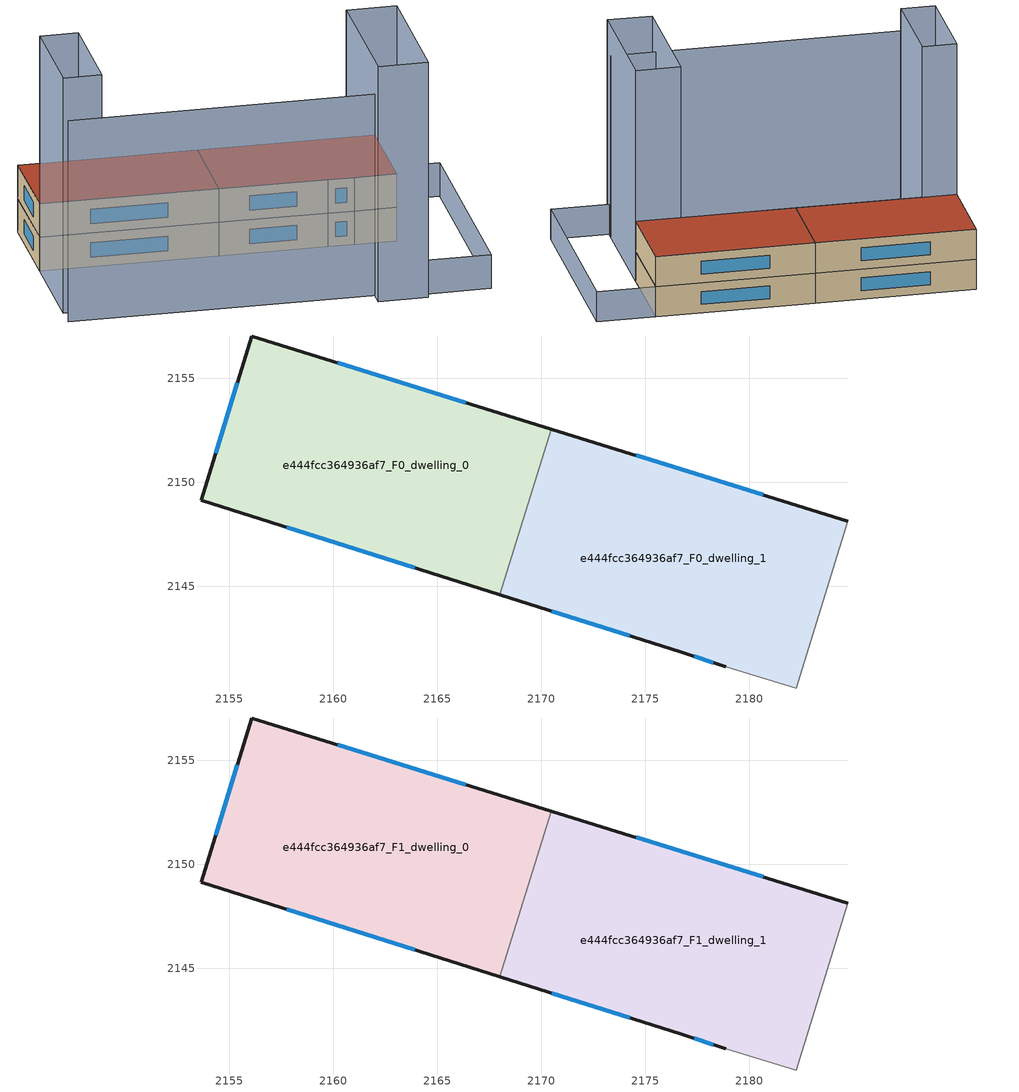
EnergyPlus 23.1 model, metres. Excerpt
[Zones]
e444fcc364936af7_F0_dwelling_0
 floor ground (EU_floor_Construction): 2170.48,2152.56 2168.01,2144.6 2153.66,2149.14 2156.09,2157.03 z0
 wall outside (EU_wall_Construction): 2170.48,2152.56 2156.09,2157.03 2153.66,2149.14 2168.01,2144.6 z0:3
 wall to e444fcc364936af7_F0_dwelling_1 (EU_wall_Construction): 2168.01,2144.6 2170.48,2152.56 z0:3
 window (EU_Window_Construction): 2157.76,2147.85 2163.91,2145.9 / 2155.4,2154.78 2154.35,2151.4 / 2166.37,2153.84 2160.2,2155.75 z0.86:2.14
e444fcc364936af7_F0_dwelling_1
 floor ground (EU_floor_Construction): 2184.73,2148.12 2182.26,2140.11 2178.87,2141.13 2176.76,2141.84 2168.01,2144.6 2170.48,2152.56 z0
 wall outside (EU_wall_Construction): 2168.01,2144.6 2176.76,2141.84 2178.87,2141.13 / 2184.73,2148.12 2170.48,2152.56 z0:3
 wall adiabatic (EU_wall_Construction): 2178.87,2141.13 2182.26,2140.11 2184.73,2148.12 z0:3
 window (EU_Window_Construction): 2170.51,2143.81 2174.26,2142.63 / 2180.66,2149.39 2174.55,2151.29 / 2177.36,2141.63 2178.26,2141.33 z0.86:2.14
e444fcc364936af7_F1_dwelling_0
 floor to e444fcc364936af7_F0_dwelling_0 (EU_floor_Construction): 2170.48,2152.56 2168.01,2144.6 2153.66,2149.14 2156.09,2157.03 z3
 wall outside (EU_wall_Construction): 2170.48,2152.56 2156.09,2157.03 2153.66,2149.14 2168.01,2144.6 z3:6
 wall to e444fcc364936af7_F1_dwelling_1 (EU_wall_Construction): 2168.01,2144.6 2170.48,2152.56 z3:6
 window (EU_Window_Construction): 2157.76,2147.85 2163.91,2145.9 / 2155.4,2154.78 2154.35,2151.4 / 2166.37,2153.84 2160.2,2155.75 z3.86:5.14
 roof outside (EU_roof_Construction): 2168.01,2144.6 2170.48,2152.56 2156.09,2157.03 2153.66,2149.14 z6
e444fcc364936af7_F1_dwelling_1
 floor to e444fcc364936af7_F0_dwelling_1 (EU_floor_Construction): 2184.73,2148.12 2182.26,2140.11 2178.87,2141.13 2176.76,2141.84 2168.01,2144.6 2170.48,2152.56 z3
 wall outside (EU_wall_Construction): 2168.01,2144.6 2176.76,2141.84 2178.87,2141.13 / 2184.73,2148.12 2170.48,2152.56 z3:6
 wall adiabatic (EU_wall_Construction): 2178.87,2141.13 2182.26,2140.11 2184.73,2148.12 z3:6
 window (EU_Window_Construction): 2170.51,2143.81 2174.26,2142.63 / 2180.66,2149.39 2174.55,2151.29 / 2177.36,2141.63 2178.26,2141.33 z3.86:5.14
 roof outside (EU_roof_Construction): 2182.26,2140.11 2184.73,2148.12 2170.48,2152.56 2168.01,2144.6 2176.76,2141.84 2178.87,2141.13 z6
shading: 2150.44,2138.73 2179.1,2129.89 z0:18; 2182.26,2140.12 2178.7,2128.57 / 2178.7,2128.57 2174.67,2129.82 / 2174.67,2129.82 2178.23,2141.36 / 2178.23,2141.36 2182.26,2140.12 / 2151.01,2140.56 2153.66,2149.14 / 2153.66,2149.14 2156.75,2148.19 / 2156.75,2148.19 2154.1,2139.61 / 2154.1,2139.61 2151.01,2140.56 z0:21; 2184.73,2148.13 2189.98,2146.49 / 2189.98,2146.49 2184.13,2127.67 / 2184.13,2127.67 2178.87,2129.3 / 2178.87,2129.3 2184.73,2148.13 z0:3
[Building]
EU S2 Campaign: North Axis=0; Terrain=City; Solar Distribution=FullExterior
[Site:Location]
Helsinki-Vantaa.AP: Latitude=60.317; Longitude=24.963; Time Zone=2; Elevation=54.6
[SizingPeriod:WeatherFileDays]
AnnualSizingPeriod: Begin Month=1; Begin Day of Month=1; End Month=12; End Day of Month=31; Day of Week for Start Day=Monday; Use Weather File Daylight Saving Period=No; Use Weather File Rain and Snow Indicators=No
[MATERIAL]
EU_InternalMass_Material: Roughness=MediumRough; Thickness=0.1; Conductivity=1; Density=1800; Specific Heat=900; Thermal Absorptance=0.9; Solar Absorptance=0.7; Visible Absorptance=0.7
[MATERIAL:NOMASS] Roughness=MediumRough; Thermal Absorptance=0.9; Solar Absorptance=0.7; Visible Absorptance=0.7
Name | Thermal Resistance
EU_wall_NoMass | 1.10183
EU_roof_NoMass; EU_floor_NoMass | 1.70606
[WINDOWMATERIAL:SIMPLEGLAZINGSYSTEM]
EU_Window_SimpleGlazing: UFactor=3.11035; Solar Heat Gain Coefficient=0.8; Visible Transmittance=0.8
[CONSTRUCTION]
EU_wall_Construction: EU_wall_NoMass
EU_roof_Construction: EU_roof_NoMass
EU_floor_Construction: EU_floor_NoMass
EU_Window_Construction: EU_Window_SimpleGlazing
EU_InternalMass_Construction: EU_InternalMass_Material
[ZONE] Type=1; Multiplier=1; Ceiling Height=autocalculate; Floor Area=autocalculate; Part of Total Floor Area=Yes
Name | Volume
e444fcc364936af7_F0_dwelling_0; e444fcc364936af7_F1_dwelling_0 | 374.802
e444fcc364936af7_F0_dwelling_1 | 374.843
e444fcc364936af7_F1_dwelling_1 | 374.842
[INTERNALMASS] Construction=EU_InternalMass_Construction
Name | Zone or ZoneList | Surface Area
e444fcc364936af7_F0_dwelling_0_EU_InternalMass | e444fcc364936af7_F0_dwelling_0 | 124.934
e444fcc364936af7_F0_dwelling_1_EU_InternalMass | e444fcc364936af7_F0_dwelling_1 | 124.947
e444fcc364936af7_F1_dwelling_0_EU_InternalMass | e444fcc364936af7_F1_dwelling_0 | 124.934
e444fcc364936af7_F1_dwelling_1_EU_InternalMass | e444fcc364936af7_F1_dwelling_1 | 124.947
[OTHEREQUIPMENT] Fuel Type=Electricity; Design Level Calculation Method=Watts/Area; Power per Zone Floor Area=1; Fraction Latent=0; Fraction Radiant=0; Fraction Lost=0; Carbon Dioxide Generation Rate=0; EndUse Subcategory=EU_Step8_InternalGains
Name | Zone or ZoneList or Space or SpaceList | Schedule
EU_Step8_InternalGain_e444fcc364936af7_F0_dwelling_0_f000 | e444fcc364936af7_F0_dwelling_0 | EU_Step8_GainSchedule_e444fcc364936af7_F0_dwelling_0_f000
EU_Step8_InternalGain_e444fcc364936af7_F0_dwelling_1_f000 | e444fcc364936af7_F0_dwelling_1 | EU_Step8_GainSchedule_e444fcc364936af7_F0_dwelling_1_f000
EU_Step8_InternalGain_e444fcc364936af7_F1_dwelling_0_f000 | e444fcc364936af7_F1_dwelling_0 | EU_Step8_GainSchedule_e444fcc364936af7_F1_dwelling_0_f000
EU_Step8_InternalGain_e444fcc364936af7_F1_dwelling_1_f000 | e444fcc364936af7_F1_dwelling_1 | EU_Step8_GainSchedule_e444fcc364936af7_F1_dwelling_1_f000
[ZONEVENTILATION:DESIGNFLOWRATE] Schedule=EU_AlwaysOn; Design Flow Rate Calculation Method=AirChanges/Hour; Air Changes per Hour=0.756316; Ventilation Type=Natural; Fan Pressure Rise=0; Fan Total Efficiency=1; Constant Term Coefficient=1; Temperature Term Coefficient=0; Velocity Term Coefficient=0; Velocity Squared Term Coefficient=0; Minimum Indoor Temperature=-100; Maximum Indoor Temperature=100; Delta Temperature=-100; Minimum Outdoor Temperature=-100; Maximum Outdoor Temperature=100; Maximum Wind Speed=40
Name | Zone or ZoneList or Space or SpaceList
EU_ConstantAir_e444fcc364936af7_F0_dwelling_0 | e444fcc364936af7_F0_dwelling_0
EU_ConstantAir_e444fcc364936af7_F0_dwelling_1 | e444fcc364936af7_F0_dwelling_1
EU_ConstantAir_e444fcc364936af7_F1_dwelling_0 | e444fcc364936af7_F1_dwelling_0
EU_ConstantAir_e444fcc364936af7_F1_dwelling_1 | e444fcc364936af7_F1_dwelling_1
[HVACTEMPLATE:THERMOSTAT] Constant Heating Setpoint=20; Constant Cooling Setpoint=50
EU_HeatOnly_e444fcc364936af7_F0_dwelling_0; EU_HeatOnly_e444fcc364936af7_F0_dwelling_1; EU_HeatOnly_e444fcc364936af7_F1_dwelling_0; EU_HeatOnly_e444fcc364936af7_F1_dwelling_1
[HVACTEMPLATE:ZONE:IDEALLOADSAIRSYSTEM] System Availability Schedule=EU_AlwaysOn; Maximum Heating Supply Air Temperature=50; Minimum Cooling Supply Air Temperature=13; Maximum Heating Supply Air Humidity Ratio=0.0156; Minimum Cooling Supply Air Humidity Ratio=0.0077; Heating Limit=NoLimit; Cooling Limit=NoLimit; Heating Availability Schedule=EU_AlwaysOn; Cooling Availability Schedule=EU_CoolingOff; Dehumidification Control Type=ConstantSensibleHeatRatio; Cooling Sensible Heat Ratio=0.7; Dehumidification Setpoint=60; Humidification Control Type=None; Humidification Setpoint=30; Outdoor Air Method=None; Outdoor Air Flow Rate per Person=0.00944; Outdoor Air Flow Rate per Zone Floor Area=0; Outdoor Air Flow Rate per Zone=0; Demand Controlled Ventilation Type=None; Outdoor Air Economizer Type=NoEconomizer; Heat Recovery Type=None; Sensible Heat Recovery Effectiveness=0.7; Latent Heat Recovery Effectiveness=0.65
Name | Template Thermostat
e444fcc364936af7_F0_dwelling_0 | EU_HeatOnly_e444fcc364936af7_F0_dwelling_0
e444fcc364936af7_F0_dwelling_1 | EU_HeatOnly_e444fcc364936af7_F0_dwelling_1
e444fcc364936af7_F1_dwelling_0 | EU_HeatOnly_e444fcc364936af7_F1_dwelling_0
e444fcc364936af7_F1_dwelling_1 | EU_HeatOnly_e444fcc364936af7_F1_dwelling_1
[SIZING:ZONE] Zone Cooling Design Supply Air Temperature Input Method=SupplyAirTemperature; Zone Cooling Design Supply Air Temperature=13; Zone Heating Design Supply Air Temperature Input Method=SupplyAirTemperature; Zone Heating Design Supply Air Temperature=50; Zone Cooling Design Supply Air Humidity Ratio=0.008; Zone Heating Design Supply Air Humidity Ratio=0.008; Cooling Design Air Flow Method=DesignDay; Cooling Design Air Flow Rate=0; Cooling Minimum Air Flow per Zone Floor Area=0.000762; Cooling Minimum Air Flow=0; Cooling Minimum Air Flow Fraction=0.2; Heating Design Air Flow Method=DesignDay; Heating Design Air Flow Rate=0; Heating Maximum Air Flow per Zone Floor Area=0.002032; Heating Maximum Air Flow=0.141576; Heating Maximum Air Flow Fraction=0.3; Account for Dedicated Outdoor Air System=No; Dedicated Outdoor Air System Control Strategy=NeutralSupplyAir; Dedicated Outdoor Air Low Setpoint Temperature for Design=autosize; Dedicated Outdoor Air High Setpoint Temperature for Design=autosize; Zone Load Sizing Method=Sensible Load Only No Latent Load; Zone Latent Cooling Design Supply Air Humidity Ratio Input Method=HumidityRatioDifference; Zone Cooling Design Supply Air Humidity Ratio Difference=0.005; Zone Latent Heating Design Supply Air Humidity Ratio Input Method=HumidityRatioDifference; Zone Humidification Design Supply Air Humidity Ratio Difference=0.005
e444fcc364936af7_F0_dwelling_0; e444fcc364936af7_F0_dwelling_1; e444fcc364936af7_F1_dwelling_0; e444fcc364936af7_F1_dwelling_1
[SCHEDULE:CONSTANT]
Name | Hourly Value
EU_AlwaysOn | 1
EU_CoolingOff | 0
[SCHEDULE:FILE] Column Number=1; Rows to Skip at Top=0; Number of Hours of Data=8760; Column Separator=Comma; Interpolate to Timestep=No; Minutes per Item=60; Adjust Schedule for Daylight Savings=Yes
Name | File
EU_Step8_GainSchedule_e444fcc364936af7_F0_dwelling_0_f000 | ../../schedules/e444fcc364936af7/e444fcc364936af7_F0_dwelling_0_f000_gain.csv
EU_Step8_GainSchedule_e444fcc364936af7_F0_dwelling_1_f000 | ../../schedules/e444fcc364936af7/e444fcc364936af7_F0_dwelling_1_f000_gain.csv
EU_Step8_GainSchedule_e444fcc364936af7_F1_dwelling_0_f000 | ../../schedules/e444fcc364936af7/e444fcc364936af7_F1_dwelling_0_f000_gain.csv
EU_Step8_GainSchedule_e444fcc364936af7_F1_dwelling_1_f000 | ../../schedules/e444fcc364936af7/e444fcc364936af7_F1_dwelling_1_f000_gain.csv
